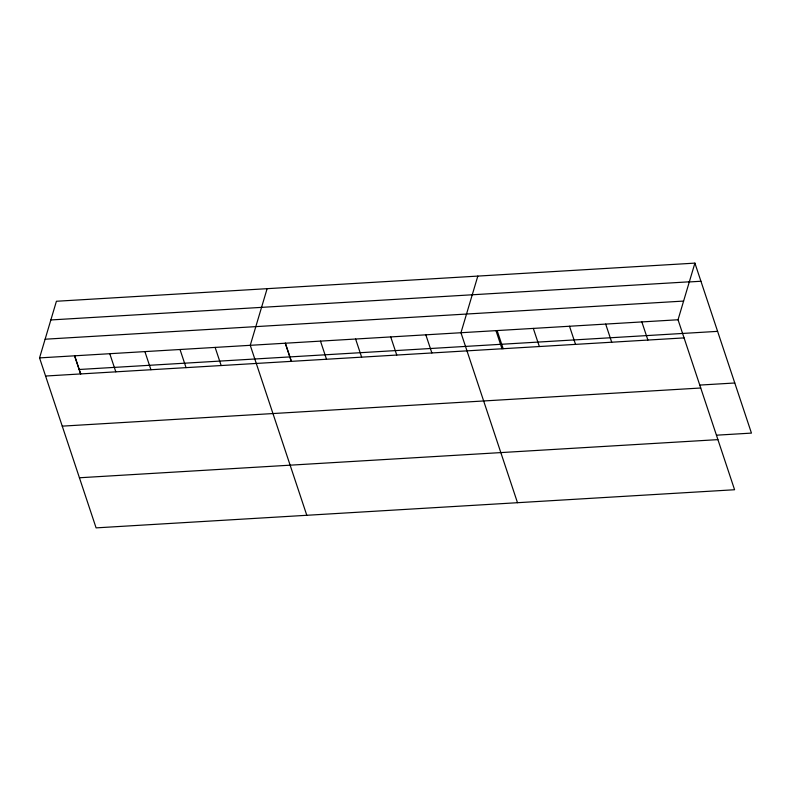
<?xml version="1.0" encoding="UTF-8"?>
<svg xmlns="http://www.w3.org/2000/svg" width="791" height="791" viewBox="0 0 791 791"><rect width="100%" height="100%" fill="white"/><g stroke="black" fill="none" stroke-linecap="round" stroke-linejoin="round"><path stroke-width="1.19" d="M694.903 263.126L678.035 319.762L734.582 489.738L96.097 527.874L39.55 357.898L56.418 301.262L694.903 263.126L751.45 433.102L716.478 435.188M267.121 288.675L250.253 345.311L306.799 515.287M477.823 276.089L460.955 332.734L517.502 502.71M50.851 319.95L689.337 281.814M688.872 281.972L700.935 281.25M45.117 339.21L683.602 301.074M39.55 357.898L678.035 319.762M79.12 369.496L717.605 331.36M45.581 376.032L684.067 337.895M699.808 385.079L734.78 382.992M62.252 426.141L700.737 388.005M79.426 477.764L717.912 439.628M641.857 321.927L647.888 340.051M605.679 324.083L611.71 342.216M569.5 326.248L575.532 344.372M533.312 328.403L539.343 346.537M497.134 330.569L503.165 348.693M495.977 330.658L502.018 348.821M425.835 334.83L431.866 352.954M390.714 336.926L396.746 355.05M355.604 339.023L361.635 357.146M320.484 341.119L326.515 359.252M285.373 343.215L291.395 361.349M285.274 343.245L291.315 361.408M215.132 347.407L221.164 365.541M180.022 349.513L186.053 367.637M144.901 351.609L150.933 369.733M109.781 353.706L115.812 371.829M74.67 355.802L80.702 373.935M74.572 355.831L80.613 373.985"/></g></svg>
